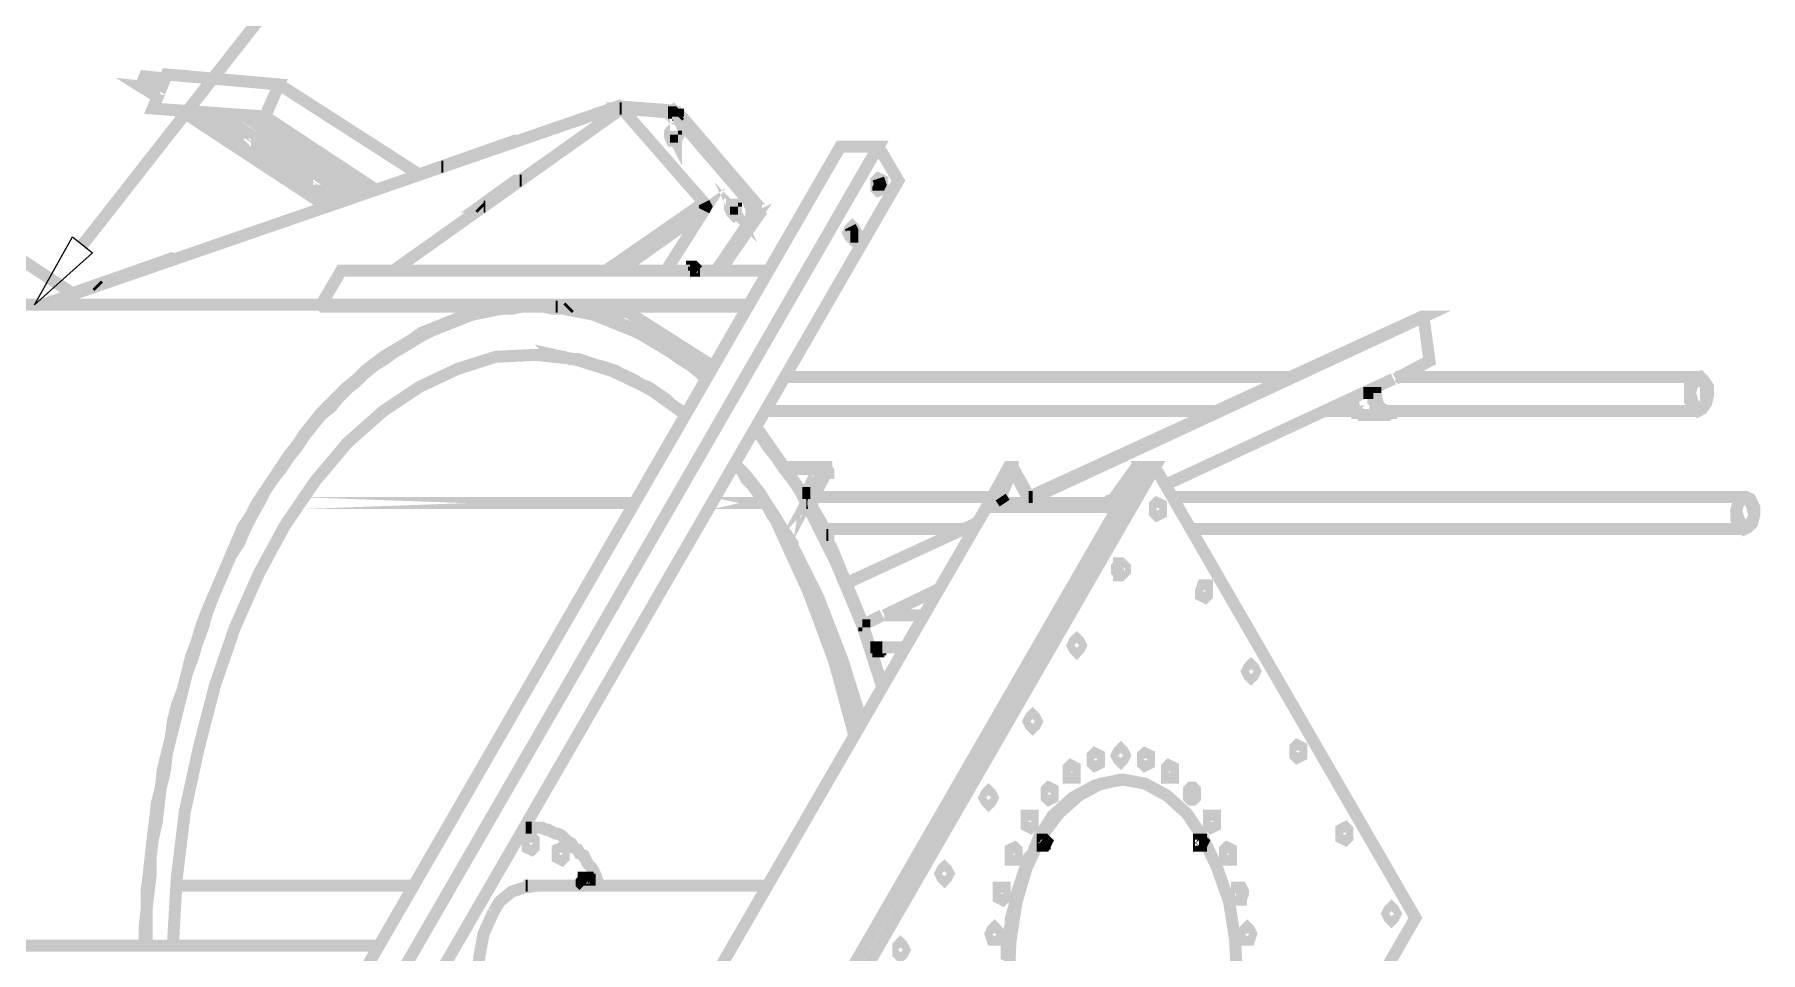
# Model space of a CAD drawing. Extents: x 0.1 to 11.6, y 0.3 to 16.2.
# Drawn here: x 5.927 to 7.362, y 6.571 to 7.335 of the extents above; entities that cross this region are included whole.
import ezdxf

# ---------------------------------------------------------------- set-up
doc = ezdxf.new("R2010")
doc.units = 0
doc.header["$MEASUREMENT"] = 0

msp = doc.modelspace()

# ---------------------------------------------------------------- linework, layer by layer
at = {"color": 0, "const_width": 0.01}
for points in [[(5.96669, 7.16), (6.50168, 7.84332)], [(6.01497, 7.29167), (6.01833, 7.30003), (6.035, 7.29833)], [(6.03168, 7.28999), (6.01497, 7.29167), (6.02832, 7.28331)], [(6.24669, 7.21832), (6.12999, 7.29335)], [(5.93332, 7.11003), (6.41168, 7.27501), (6.41336, 7.27165)], [(6.02501, 7.27333), (6.02669, 7.27333), (6.11833, 7.26497), (6.21001, 7.20503)], [(6.04833, 7.27165), (6.16997, 7.19168)], [(6.22499, 7.13835), (6.41499, 7.27333), (6.48335, 7.19499), (6.40169, 7.13835)], [(6.41499, 7.27165), (6.41336, 7.27333), (6.41499, 7.27333)], [(6.41168, 7.27501), (6.41336, 7.27501), (6.45833, 7.27165)], [(6.45665, 7.27001), (6.41168, 7.27333)], [(6.41499, 7.27333), (6.41336, 7.27333)], [(6.45665, 7.27001), (6.41667, 7.27333), (6.41499, 7.27333)], [(6.46001, 7.26665), (6.46164, 7.26665), (6.52165, 7.19835), (6.52001, 7.19667), (6.46001, 7.26665), (6.45833, 7.26665), (6.45833, 7.26833), (6.45665, 7.26833), (6.45503, 7.26833), (6.45335, 7.27001), (6.41667, 7.27333)], [(6.52165, 7.19835), (6.52333, 7.19835), (6.46332, 7.26833), (6.46164, 7.27001), (6.46001, 7.27001), (6.45833, 7.27165), (6.45665, 7.27001)], [(6.06168, 7.27001), (6.17833, 7.19336)], [(6.18832, 7.19835), (6.08003, 7.26833)], [(6.19997, 7.20167), (6.10167, 7.26665)], [(6.21164, 7.20503), (6.11833, 7.26665)], [(6.45335, 7.27001), (6.45665, 7.27001), (6.45833, 7.27001), (6.46001, 7.26833), (6.46164, 7.26833), (6.46164, 7.26665)], [(6.46332, 7.26833), (6.46164, 7.26665)], [(6.32835, 7.24669), (6.32667, 7.24669), (6.26497, 7.22499), (6.26665, 7.22499)], [(6.46164, 7.25), (6.46001, 7.25), (6.46001, 7.25168)], [(6.17165, 6.44997), (6.62831, 7.24164), (6.59668, 7.24164), (6.13997, 6.44997)], [(6.62831, 7.24164), (6.64501, 7.21332), (6.18832, 6.42333)], [(6.26497, 7.22499), (6.26665, 7.22499)], [(6.62831, 7.20503), (6.62831, 7.20665), (6.62999, 7.21001), (6.62831, 7.215)], [(6.33003, 7.21332), (6.33165, 7.21332)], [(6.41336, 7.13835), (6.48335, 7.18832), (6.45167, 7.13835)], [(5.96001, 7.11833), (5.84332, 7.19499)], [(6.29665, 7.19168), (6.29833, 7.19)], [(6.30003, 7.19168), (6.30165, 7.19168)], [(6.48335, 7.18832), (6.48503, 7.19168), (6.48335, 7.19499)], [(6.49333, 7.13835), (6.52165, 7.18001), (6.52501, 7.18164), (6.49501, 7.13835)], [(6.51167, 7.19), (6.50999, 7.19), (6.50999, 7.19168)], [(6.52165, 7.18001), (6.52333, 7.18832), (6.52001, 7.19667)], [(6.52501, 7.18164), (6.52501, 7.19), (6.52165, 7.19835)], [(6.52669, 7.18164), (6.52669, 7.19168), (6.52333, 7.19835)], [(6.49669, 7.13835), (6.52669, 7.18164), (6.52501, 7.18164)], [(6.60499, 7.16667), (6.60667, 7.16667), (6.60667, 7.17165), (6.60499, 7.17503)], [(6.04167, 7.14665), (6.03999, 7.14833), (5.97835, 7.12668), (5.98167, 7.12668)], [(6.53668, 7.13835), (6.18164, 7.13835), (6.16499, 7.11003), (6.52165, 7.11003)], [(6.47835, 7.13835), (6.47667, 7.13997), (6.47499, 7.14165), (6.47331, 7.14165), (6.47331, 7.13997), (6.47331, 7.13835), (6.47168, 7.13835)], [(6.47499, 7.13835), (6.47499, 7.13997), (6.47499, 7.14165)], [(6.47499, 7.13997), (6.47499, 7.13835)], [(6.47835, 7.13835), (6.47999, 7.13835)], [(5.97835, 7.12668), (5.97999, 7.125)], [(6.16499, 7.11003), (5.68668, 7.11003)], [(6.32667, 7.10835), (6.32335, 7.10835), (6.315, 7.10835), (6.30664, 7.10667), (6.29833, 7.10499), (6.28999, 7.10335), (6.28168, 7.09999), (6.27333, 7.09668), (6.26497, 7.09332), (6.25667, 7.09), (6.24832, 7.08664), (6.24164, 7.08165), (6.23335, 7.07667), (6.22499, 7.07167), (6.21669, 7.06668), (6.21001, 7.06168), (6.20167, 7.05501), (6.19499, 7.04833), (6.18668, 7.04167), (6.18001, 7.035), (6.17165, 7.02669), (6.16499, 7.02001), (6.15831, 7.01167), (6.15169, 7.00331), (6.14501, 6.99333), (6.13835, 6.98503), (6.13167, 6.97499), (6.125, 6.965), (6.11833, 6.95503), (6.11165, 6.94499), (6.10667, 6.935), (6.09999, 6.92503), (6.095, 6.91336), (6.09, 6.90169), (6.08501, 6.88997), (6.08003, 6.87831), (6.07497, 6.86664), (6.06999, 6.85499), (6.065, 6.84169), (6.06168, 6.83003), (6.05664, 6.81668), (6.05333, 6.80333), (6.05003, 6.78999), (6.04497, 6.77669), (6.04167, 6.76335), (6.03999, 6.75), (6.03668, 6.73665), (6.03331, 6.72331), (6.03168, 6.70833), (6.02832, 6.69499), (6.02669, 6.68001), (6.02501, 6.66667), (6.02333, 6.65169), (6.02165, 6.63667), (6.02001, 6.62332), (6.02001, 6.60835), (6.01833, 6.59332), (6.01833, 6.57835), (6.01833, 6.57667)], [(6.16499, 7.11003), (6.16667, 7.10835), (6.52001, 7.10835)], [(6.52165, 7.11003), (6.16499, 7.11003)], [(6.48665, 7.05003), (6.47999, 7.05501), (6.47168, 7.06168), (6.465, 7.06668), (6.45665, 7.07167), (6.44835, 7.07667), (6.44, 7.08165), (6.43332, 7.08664), (6.42503, 7.09), (6.41667, 7.09332), (6.40831, 7.09668), (6.40001, 7.09999), (6.39165, 7.10335), (6.38336, 7.10499), (6.375, 7.10667), (6.36664, 7.10835), (6.35835, 7.10835), (6.35499, 7.10835)], [(6.36003, 7.10835), (6.36165, 7.10835)], [(6.37169, 7.10835), (6.37001, 7.10667)], [(6.40668, 7.09831), (6.42333, 7.10835)], [(6.49164, 7.05832), (6.41835, 7.10499)], [(6.75499, 6.94835), (7.08165, 7.09999), (7.08003, 7.09999), (6.75331, 6.94997)], [(7.08003, 7.09999), (6.75499, 6.94835)], [(7.08165, 7.09999), (7.08664, 7.06332), (7.05832, 7.04833)], [(6.46832, 7.01833), (6.44336, 7.03668), (6.41667, 7.05165), (6.38835, 7.06168), (6.35835, 7.06836), (6.36003, 7.06668)], [(6.46832, 7.01833), (6.43832, 7.03999), (6.40668, 7.05501), (6.375, 7.065), (6.34332, 7.06836), (6.31, 7.06668), (6.27832, 7.05664), (6.24669, 7.04167), (6.21669, 7.02165), (6.18668, 6.99501), (6.16, 6.96332), (6.13499, 6.92665), (6.11333, 6.88667), (6.09332, 6.84169), (6.07667, 6.79335), (6.06332, 6.74164), (6.05165, 6.68832), (6.04497, 6.63336), (6.04167, 6.57667)], [(6.34, 7.06836), (6.34831, 7.06836), (6.35667, 7.06836), (6.35835, 7.06836)], [(6.36333, 7.06668), (6.36664, 7.06668), (6.37169, 7.065), (6.37831, 7.065), (6.38336, 7.06332), (6.38835, 7.06168), (6.39333, 7.06), (6.40001, 7.05832), (6.405, 7.05664), (6.41, 7.05501), (6.41499, 7.05165), (6.41997, 7.05003), (6.42665, 7.04665), (6.43164, 7.04335), (6.43668, 7.04167), (6.44168, 7.03836), (6.44667, 7.035), (6.45167, 7.03168), (6.45665, 7.02669), (6.46164, 7.02333), (6.46669, 7.02001), (6.46832, 7.01833)], [(6.97, 7.05003), (6.55003, 7.05003)], [(7.05664, 7.04833), (6.86664, 6.96001)], [(7.31, 7.05003), (7.05832, 7.05003)], [(7.02165, 7.03168), (7.02165, 7.03), (7.02333, 7.02832), (7.02333, 7.02669), (7.02333, 7.02501), (7.02501, 7.02333), (7.02501, 7.02165), (7.02669, 7.02165), (7.02669, 7.02001), (7.02832, 7.02001), (7.03, 7.01833), (7.03168, 7.01833), (7.05003, 7.01833)], [(7.03168, 7.03668), (7.03999, 7.03668)], [(7.05664, 7.02165), (7.05501, 7.02165), (7.05501, 7.02001), (7.05333, 7.02001), (7.05165, 7.01833), (7.05003, 7.01833), (7.04833, 7.01833), (7.04665, 7.02001), (7.04497, 7.02001), (7.04497, 7.02165), (7.04335, 7.02165), (7.04335, 7.02333), (7.04167, 7.02501), (7.04167, 7.02669), (7.04167, 7.02832), (7.03999, 7.03), (7.03999, 7.03168), (7.03999, 7.03331), (7.03999, 7.035), (7.03999, 7.03668), (7.03999, 7.03836), (7.03999, 7.03999), (7.03836, 7.03999)], [(7.04167, 7.04167), (7.04167, 7.03999), (7.04167, 7.03836), (7.04167, 7.03668)], [(7.04167, 7.03668), (7.04335, 7.02832), (7.04665, 7.02333), (7.05165, 7.02165)], [(6.535, 7.02165), (6.91168, 7.02165)], [(7, 7.02165), (7.02501, 7.02165)], [(7.04833, 7.02165), (7.31, 7.02165)], [(6.63167, 6.79335), (6.61333, 6.84999), (6.59, 6.90668), (6.56168, 6.95833), (6.52669, 7.00836)], [(6.56168, 6.46001), (6.85835, 6.97499), (6.84668, 6.97499), (6.55003, 6.46001), (6.76665, 6.08501), (6.77832, 6.08501), (6.56168, 6.46001), (6.55003, 6.46001), (6.56999, 6.49501), (6.46001, 6.49501), (6.44, 6.46001), (6.65668, 6.08501), (6.65831, 6.08501)], [(6.50836, 6.97835), (6.50999, 6.97667), (6.51497, 6.97168), (6.51833, 6.965), (6.52333, 6.96001), (6.52832, 6.95335), (6.53168, 6.94835), (6.53668, 6.94168), (6.53999, 6.935), (6.54497, 6.92833), (6.54833, 6.92165), (6.55165, 6.91667), (6.55333, 6.91336), (6.55664, 6.90668), (6.56, 6.90001), (6.565, 6.89333), (6.56836, 6.88499), (6.57167, 6.87831), (6.57497, 6.87001), (6.57835, 6.86333), (6.58165, 6.85499), (6.58501, 6.84668), (6.58832, 6.84), (6.59169, 6.83165), (6.59332, 6.82335), (6.59668, 6.815), (6.59999, 6.80664), (6.60167, 6.79833), (6.60499, 6.78999), (6.60667, 6.78168), (6.61003, 6.77333), (6.61165, 6.76497), (6.61333, 6.75999)], [(6.50836, 6.97835), (6.50999, 6.97667), (6.51665, 6.97), (6.52333, 6.96164), (6.52832, 6.95335), (6.535, 6.94499), (6.53999, 6.935), (6.54665, 6.92665), (6.55165, 6.91667), (6.57667, 6.86664), (6.59831, 6.815), (6.61333, 6.76167)], [(6.50999, 6.97835), (6.50999, 6.97667), (6.51665, 6.97), (6.52333, 6.96164), (6.53, 6.95335), (6.535, 6.94499), (6.54167, 6.935), (6.54665, 6.92665), (6.55333, 6.91667), (6.55165, 6.91667), (6.55333, 6.91667), (6.57835, 6.86664), (6.59831, 6.815), (6.61501, 6.76167)], [(6.58501, 6.97499), (6.55165, 6.97499)], [(6.58333, 6.97331), (6.55165, 6.97331)], [(6.75667, 6.94499), (6.74001, 6.97499)], [(6.75499, 6.94499), (6.74001, 6.97331)], [(6.77832, 6.08501), (7.07497, 6.59999), (6.85835, 6.97499)], [(6.57167, 6.95335), (6.56836, 6.95335), (6.565, 6.95335)], [(6.72331, 6.94997), (6.57497, 6.94997)], [(6.73335, 6.94499), (6.72999, 6.94997)], [(6.75667, 6.94997), (6.75331, 6.94997)], [(7.34999, 6.94997), (6.87332, 6.94997)], [(6.60835, 6.75168), (6.59169, 6.81332), (6.56999, 6.87169), (6.54335, 6.93001)], [(6.71001, 6.92833), (6.60167, 6.87831)], [(6.71001, 6.92833), (6.60167, 6.87831)], [(6.71001, 6.92833), (6.60167, 6.87831)], [(6.60835, 6.75331), (6.59332, 6.81), (6.57335, 6.86664), (6.55003, 6.91997)], [(6.58501, 6.92333), (6.69835, 6.92333)], [(6.58501, 6.91835), (6.58664, 6.91835)], [(6.88835, 6.92333), (7.34999, 6.92333)], [(6.67833, 6.87332), (6.63336, 6.85167)], [(6.63167, 6.85167), (6.61501, 6.84332)], [(6.61501, 6.84332), (6.61664, 6.84332), (6.61664, 6.84169)], [(6.66667, 6.85167), (6.63336, 6.85167)], [(6.62169, 6.82497), (6.62332, 6.82497), (6.625, 6.82497), (6.62668, 6.82497)], [(6.62332, 6.82497), (6.65001, 6.82497)], [(6.63167, 6.82497), (6.62999, 6.82497), (6.62999, 6.82335), (6.62831, 6.82335), (6.62831, 6.82167), (6.62668, 6.82167), (6.625, 6.82167), (6.62332, 6.82167)], [(6.62332, 6.82167), (6.625, 6.82167)], [(6.83165, 6.715), (6.83003, 6.715), (6.80832, 6.71001), (6.78999, 6.69997), (6.77333, 6.685), (6.76167, 6.66667), (6.75999, 6.66168), (6.75836, 6.65831), (6.75667, 6.65332), (6.75331, 6.65001), (6.75168, 6.64501), (6.75, 6.63997), (6.74832, 6.63499), (6.74669, 6.62999), (6.74501, 6.625), (6.74333, 6.62001), (6.74164, 6.61501), (6.74164, 6.61003), (6.74001, 6.60499), (6.73833, 6.59831), (6.73833, 6.59332), (6.73665, 6.58832), (6.73665, 6.58165), (6.73503, 6.57667), (6.73503, 6.57167), (6.73503, 6.565)], [(6.92665, 6.55003), (6.92503, 6.58165), (6.91997, 6.61333), (6.91, 6.64165), (6.89833, 6.66667), (6.88499, 6.68668), (6.86833, 6.70167), (6.84999, 6.71164), (6.83165, 6.715), (6.81332, 6.71164), (6.79497, 6.70167), (6.77832, 6.68668), (6.76335, 6.66667), (6.76335, 6.66667), (6.75168, 6.64165), (6.74333, 6.61333), (6.73833, 6.58165), (6.73665, 6.55003)], [(6.39665, 6.62668), (6.39501, 6.62999), (6.39333, 6.63499), (6.39165, 6.63835), (6.38997, 6.64165), (6.38667, 6.64501), (6.38499, 6.64833), (6.38336, 6.65169), (6.37999, 6.65332), (6.37831, 6.65668), (6.375, 6.65831), (6.37332, 6.66168), (6.37001, 6.66336), (6.36833, 6.66499), (6.36501, 6.66835), (6.36165, 6.66997), (6.36003, 6.66997), (6.35667, 6.67165), (6.35335, 6.67333), (6.35167, 6.67333), (6.34831, 6.67503), (6.345, 6.67503), (6.34332, 6.67503), (6.34, 6.67503), (6.33664, 6.67503), (6.33333, 6.67503)], [(6.34, 6.67503), (6.33501, 6.67503)], [(6.76497, 6.66), (6.76665, 6.66168), (6.76665, 6.66336), (6.76497, 6.66499)], [(6.76497, 6.66), (6.76497, 6.66168), (6.76665, 6.66168), (6.76665, 6.66336), (6.76497, 6.66499)], [(6.89501, 6.66), (6.89665, 6.66), (6.89665, 6.66168), (6.89665, 6.66336), (6.89665, 6.66499), (6.89501, 6.66499)], [(6.89501, 6.66), (6.89665, 6.66168), (6.89665, 6.66336), (6.89501, 6.66499)], [(6.24164, 6.62668), (6.04497, 6.62668)], [(6.345, 6.62668), (6.33333, 6.625), (6.32335, 6.62169), (6.31332, 6.61333), (6.30832, 6.60499)], [(6.535, 6.62668), (6.33333, 6.62668)], [(6.33501, 6.62668), (6.33664, 6.62668)], [(6.38835, 6.62668), (6.38835, 6.62831), (6.38835, 6.62999), (6.38835, 6.63167), (6.38667, 6.63167), (6.38667, 6.63336), (6.38499, 6.63336), (6.38336, 6.63336), (6.38336, 6.63167), (6.38167, 6.62999), (6.38167, 6.62831), (6.38336, 6.62668)], [(6.30832, 6.60499), (6.30003, 6.58664), (6.29665, 6.56836), (6.29497, 6.54665), (6.29665, 6.52669), (6.30333, 6.50667), (6.31, 6.49164), (6.32167, 6.47999), (6.33333, 6.47331), (6.345, 6.47331)], [(6.21332, 6.57667), (5.85667, 6.57667), (5.84169, 6.55003), (6.19835, 6.55003)]]:
    msp.add_lwpolyline(points, dxfattribs=at)
for points in [[(6.03668, 7.30165), (6.02501, 7.27333), (6.11833, 7.26665), (6.12999, 7.29335), (6.03668, 7.30165)], [(6.08501, 7.26833), (6.19168, 7.19835), (6.08501, 7.26833)], [(6.46001, 7.24669), (6.46001, 7.24832), (6.45833, 7.24832), (6.45833, 7.25), (6.45665, 7.25168), (6.45665, 7.25331), (6.45833, 7.25331), (6.45833, 7.25499), (6.45833, 7.25), (6.46001, 7.24669)], [(6.11165, 7.24333), (6.11003, 7.24501), (6.10835, 7.24501), (6.10667, 7.24501), (6.10835, 7.24501), (6.11003, 7.24333), (6.11165, 7.24333)], [(6.45833, 7.24669), (6.46001, 7.24669), (6.46164, 7.25), (6.46001, 7.25331), (6.45665, 7.25499), (6.45503, 7.25331), (6.45503, 7.25), (6.45665, 7.24669), (6.45833, 7.24669)], [(6.15668, 7.21332), (6.15831, 7.21332), (6.15668, 7.21332), (6.155, 7.215), (6.15332, 7.215), (6.155, 7.21332), (6.15668, 7.21332)], [(6.63167, 7.20665), (6.63167, 7.21001), (6.63167, 7.21332), (6.62831, 7.215), (6.62668, 7.21332), (6.62668, 7.21001), (6.62668, 7.20665), (6.62831, 7.20503), (6.63167, 7.20665)], [(6.29665, 7.19168), (6.30003, 7.19168), (6.33003, 7.21332), (6.32667, 7.21332), (6.29665, 7.19168)], [(6.50999, 7.18668), (6.50836, 7.18832), (6.50836, 7.19), (6.50667, 7.19), (6.50667, 7.19168), (6.50667, 7.19336), (6.50836, 7.19336), (6.50836, 7.19), (6.50999, 7.18668)], [(6.50836, 7.185), (6.50999, 7.18668), (6.50999, 7.19), (6.50999, 7.19336), (6.50667, 7.19336), (6.50499, 7.19336), (6.50499, 7.19), (6.50667, 7.18668), (6.50836, 7.185)], [(6.60835, 7.16667), (6.61003, 7.16997), (6.60835, 7.17333), (6.60667, 7.17503), (6.60499, 7.17333), (6.60335, 7.16997), (6.60499, 7.16667), (6.60667, 7.16499), (6.60835, 7.16667)], [(6.48503, 7.04833), (6.47999, 7.05333), (6.47168, 7.06), (6.46332, 7.065), (6.45665, 7.06999), (6.44835, 7.07497), (6.44, 7.08003), (6.43164, 7.08501), (6.42503, 7.08832), (6.41667, 7.09169), (6.40831, 7.095), (6.40001, 7.09831), (6.39165, 7.10167), (6.38336, 7.10335), (6.375, 7.10499), (6.36664, 7.10667), (6.35835, 7.10667), (6.34999, 7.10835), (6.34169, 7.10835), (6.33165, 7.10835), (6.32335, 7.10667), (6.315, 7.10667), (6.30664, 7.10499), (6.29833, 7.10335), (6.28999, 7.10167), (6.28168, 7.09831), (6.27333, 7.095), (6.26497, 7.09169), (6.25667, 7.08832), (6.25, 7.08501), (6.24164, 7.08003), (6.23335, 7.07497), (6.22499, 7.06999), (6.21832, 7.065), (6.21001, 7.06), (6.20167, 7.05333), (6.19499, 7.04665), (6.18668, 7.03999), (6.18001, 7.03331), (6.17333, 7.02501), (6.16499, 7.01833), (6.15831, 7.00999), (6.15169, 7.00168), (6.14501, 6.99164), (6.13835, 6.98335), (6.13167, 6.97331), (6.125, 6.965), (6.11833, 6.95503), (6.11333, 6.94499), (6.10667, 6.93332), (6.10167, 6.92333), (6.09668, 6.91168), (6.09, 6.90169), (6.08501, 6.88997), (6.08003, 6.87831), (6.07497, 6.86664), (6.06999, 6.85335), (6.06668, 6.84169), (6.06168, 6.82835), (6.05832, 6.81668), (6.05333, 6.80333), (6.05003, 6.78999), (6.04665, 6.77669), (6.04335, 6.76335), (6.03999, 6.75), (6.03668, 6.73665), (6.035, 6.72168), (6.03168, 6.70833), (6.03, 6.69499), (6.02832, 6.68001), (6.02501, 6.66499), (6.02333, 6.65169), (6.02333, 6.63667), (6.02165, 6.62332), (6.02001, 6.60835), (6.02001, 6.59332), (6.02001, 6.57835), (6.01833, 6.57667), (6.02001, 6.57835), (6.02001, 6.59332), (6.02001, 6.60835), (6.02165, 6.62332), (6.02333, 6.63667), (6.02333, 6.65169), (6.02501, 6.66499), (6.02832, 6.68001), (6.03, 6.69499), (6.03168, 6.70833), (6.035, 6.72168), (6.03668, 6.73665), (6.03999, 6.75), (6.04335, 6.76335), (6.04665, 6.77669), (6.05003, 6.78999), (6.05333, 6.80333), (6.05832, 6.81668), (6.06168, 6.82835), (6.06668, 6.84169), (6.06999, 6.85335), (6.07497, 6.86664), (6.08003, 6.87831), (6.08501, 6.88997), (6.09, 6.90169), (6.09668, 6.91168), (6.10167, 6.92333), (6.10667, 6.93332), (6.11333, 6.94499), (6.11833, 6.95503), (6.125, 6.965), (6.13167, 6.97331), (6.13835, 6.98335), (6.14501, 6.99164), (6.15169, 7.00168), (6.15831, 7.00999), (6.16499, 7.01833), (6.17333, 7.02501), (6.18001, 7.03331), (6.18668, 7.03999), (6.19499, 7.04665), (6.20167, 7.05333), (6.21001, 7.06), (6.21832, 7.065), (6.22499, 7.06999), (6.23335, 7.07497), (6.24164, 7.08003), (6.25, 7.08501), (6.25667, 7.08832), (6.26497, 7.09169), (6.27333, 7.095), (6.28168, 7.09831), (6.28999, 7.10167), (6.29833, 7.10335), (6.30664, 7.10499), (6.315, 7.10667), (6.32335, 7.10667), (6.33165, 7.10835), (6.34169, 7.10835), (6.34999, 7.10835), (6.35835, 7.10667), (6.36664, 7.10667), (6.375, 7.10499), (6.38336, 7.10335), (6.39165, 7.10167), (6.40001, 7.09831), (6.40831, 7.095), (6.41667, 7.09169), (6.42503, 7.08832), (6.43164, 7.08501), (6.44, 7.08003), (6.44835, 7.07497), (6.45665, 7.06999), (6.46332, 7.065), (6.47168, 7.06), (6.47999, 7.05333), (6.48503, 7.04833)], [(7.30501, 7.03), (7.30664, 7.02669), (7.31, 7.02333), (7.31332, 7.02501), (7.31668, 7.02832), (7.31668, 7.035), (7.31668, 7.04167), (7.315, 7.04497), (7.31168, 7.04833), (7.30832, 7.04665), (7.30501, 7.04335), (7.30333, 7.03668), (7.30501, 7.03)], [(7.30333, 7.03), (7.30664, 7.02501), (7.31, 7.02165), (7.31332, 7.02333), (7.31668, 7.02832), (7.31836, 7.035), (7.31836, 7.04167), (7.315, 7.04665), (7.31168, 7.05003), (7.30664, 7.04833), (7.30333, 7.04335), (7.30333, 7.03668), (7.30333, 7.03)], [(6.55333, 6.91667), (6.56836, 6.94499), (6.56332, 6.95503), (6.55664, 6.965), (6.55003, 6.97331), (6.54335, 6.98335), (6.53668, 6.99164), (6.53, 7.00168), (6.52501, 7.00667), (6.53, 7.00168), (6.53668, 6.99164), (6.54335, 6.98335), (6.55003, 6.97331), (6.55664, 6.965), (6.56332, 6.95503), (6.56836, 6.94499), (6.55333, 6.91667)], [(6.56999, 6.94499), (6.58501, 6.91835), (6.58664, 6.91835), (6.58664, 6.91997), (6.58501, 6.92165), (6.57335, 6.94168), (6.57335, 6.94336), (6.57335, 6.94499), (6.57335, 6.94667), (6.57335, 6.94835), (6.58501, 6.97), (6.58664, 6.97), (6.58664, 6.97168), (6.58501, 6.97331), (6.58501, 6.97499), (6.58333, 6.97499), (6.58333, 6.97331), (6.57167, 6.95335), (6.56999, 6.95167), (6.56836, 6.95167), (6.56836, 6.95335), (6.56668, 6.94997), (6.56999, 6.94499), (6.58501, 6.97331), (6.56999, 6.94499)], [(6.84668, 6.97499), (6.82835, 6.94168), (6.71832, 6.94168), (6.73665, 6.97499), (6.73833, 6.97499), (6.74001, 6.97499), (6.74001, 6.97331), (6.72999, 6.94997), (6.72999, 6.94835), (6.72999, 6.94667), (6.73167, 6.94667), (6.73167, 6.94499), (6.73335, 6.94499), (6.81668, 6.94499), (6.81836, 6.94499), (6.81999, 6.94667), (6.82167, 6.94667), (6.82335, 6.94835), (6.82497, 6.94997), (6.84169, 6.97331), (6.84332, 6.97331), (6.84332, 6.97499), (6.845, 6.97499), (6.84668, 6.97499)], [(6.14665, 6.94499), (6.42503, 6.94499), (6.14665, 6.94499)], [(6.71832, 6.94168), (6.46001, 6.49501), (6.56999, 6.49501), (6.82835, 6.94168), (6.71832, 6.94168)], [(6.49001, 6.94499), (6.535, 6.94499), (6.49001, 6.94499)], [(6.56999, 6.94499), (6.56836, 6.94499), (6.56999, 6.94499)], [(6.63167, 6.79167), (6.61501, 6.84332), (6.59332, 6.89501), (6.56836, 6.94499), (6.59332, 6.89501), (6.61501, 6.84332), (6.63167, 6.79167)], [(6.85835, 6.94336), (6.85835, 6.94), (6.85835, 6.93668), (6.86003, 6.935), (6.86333, 6.93668), (6.86333, 6.94), (6.86333, 6.94336), (6.86003, 6.94499), (6.85835, 6.94336)], [(7.35167, 6.92665), (7.35499, 6.93001), (7.35667, 6.935), (7.35499, 6.94168), (7.35335, 6.94667), (7.34999, 6.94835), (7.34668, 6.94835), (7.34332, 6.94499), (7.34169, 6.93832), (7.34332, 6.93332), (7.345, 6.92833), (7.34831, 6.92503), (7.35167, 6.92665)], [(7.35167, 6.92503), (7.35499, 6.92833), (7.35667, 6.935), (7.35667, 6.94168), (7.35335, 6.94835), (7.34999, 6.94997), (7.34668, 6.94997), (7.34332, 6.94499), (7.34169, 6.93832), (7.34169, 6.93164), (7.345, 6.92665), (7.34831, 6.92333), (7.35167, 6.92503)], [(6.82835, 6.89333), (6.82667, 6.89165), (6.82667, 6.88835), (6.82835, 6.88667), (6.82835, 6.88499), (6.83003, 6.88499), (6.83165, 6.88667), (6.83333, 6.88835), (6.83333, 6.89165), (6.83165, 6.89333), (6.83003, 6.89501), (6.82835, 6.89501), (6.82835, 6.89333)], [(6.89833, 6.87668), (6.89665, 6.87169), (6.89665, 6.86833), (6.90001, 6.86664), (6.90169, 6.86833), (6.90169, 6.87169), (6.90169, 6.87668), (6.90001, 6.87668), (6.89833, 6.87668)], [(6.79167, 6.83003), (6.78999, 6.82667), (6.79167, 6.82335), (6.79335, 6.82167), (6.79497, 6.82335), (6.79665, 6.82667), (6.79497, 6.83003), (6.79335, 6.83165), (6.79167, 6.83003)], [(6.93668, 6.80832), (6.935, 6.80501), (6.93668, 6.80165), (6.93832, 6.80003), (6.94, 6.80165), (6.94168, 6.80501), (6.94, 6.80832), (6.93832, 6.81), (6.93668, 6.80832)], [(6.75499, 6.76665), (6.75331, 6.76335), (6.75499, 6.75999), (6.75667, 6.75836), (6.75836, 6.75999), (6.75999, 6.76335), (6.75836, 6.76665), (6.75667, 6.76833), (6.75499, 6.76665)], [(6.82835, 6.73833), (6.82667, 6.73503), (6.82835, 6.73167), (6.83003, 6.72999), (6.83165, 6.73167), (6.83333, 6.73503), (6.83165, 6.73833), (6.83003, 6.74001), (6.82835, 6.73833)], [(6.97499, 6.74164), (6.97499, 6.73833), (6.97499, 6.73503), (6.97667, 6.73335), (6.97999, 6.73503), (6.97999, 6.73833), (6.97999, 6.74164), (6.97667, 6.74333), (6.97499, 6.74164)], [(6.78668, 6.72499), (6.78668, 6.72168), (6.78668, 6.71669), (6.78836, 6.71669), (6.79167, 6.71669), (6.79167, 6.72168), (6.79167, 6.72499), (6.78836, 6.72667), (6.78668, 6.72499)], [(6.80664, 6.73503), (6.80664, 6.73167), (6.80664, 6.72835), (6.80832, 6.72667), (6.81168, 6.72835), (6.81168, 6.73167), (6.81168, 6.73503), (6.80832, 6.73665), (6.80664, 6.73503)], [(6.84831, 6.73503), (6.84831, 6.73167), (6.84831, 6.72835), (6.84999, 6.72667), (6.85335, 6.72835), (6.85335, 6.73167), (6.85335, 6.73503), (6.84999, 6.73665), (6.84831, 6.73503)], [(6.86833, 6.72499), (6.86833, 6.72168), (6.86833, 6.71669), (6.87001, 6.71669), (6.87332, 6.71669), (6.87332, 6.72168), (6.87332, 6.72499), (6.87001, 6.72667), (6.86833, 6.72499)], [(6.71832, 6.70335), (6.71669, 6.69997), (6.71832, 6.69667), (6.72, 6.69499), (6.72168, 6.69667), (6.72331, 6.69997), (6.72168, 6.70335), (6.72, 6.70503), (6.71832, 6.70335)], [(6.76833, 6.70665), (6.76833, 6.70335), (6.76833, 6.69997), (6.77001, 6.69835), (6.77333, 6.69997), (6.77333, 6.70335), (6.77333, 6.70665), (6.77001, 6.70833), (6.76833, 6.70665)], [(6.88667, 6.70665), (6.88667, 6.70503), (6.88667, 6.70335), (6.88667, 6.69997), (6.88835, 6.69835), (6.88997, 6.69835), (6.89165, 6.69997), (6.89165, 6.70335), (6.89165, 6.70503), (6.89165, 6.70665), (6.88997, 6.70833), (6.88835, 6.70833), (6.88667, 6.70665)], [(6.75168, 6.685), (6.75168, 6.68001), (6.75168, 6.67665), (6.75499, 6.67503), (6.75667, 6.67665), (6.75667, 6.68001), (6.75667, 6.685), (6.75499, 6.685), (6.75168, 6.685)], [(6.90332, 6.685), (6.90332, 6.68001), (6.90332, 6.67665), (6.905, 6.67503), (6.90831, 6.67665), (6.90831, 6.68001), (6.90831, 6.685), (6.905, 6.685), (6.90332, 6.685)], [(7.01335, 6.67333), (7.01335, 6.66997), (7.01335, 6.66667), (7.01665, 6.66499), (7.01833, 6.66667), (7.01833, 6.66997), (7.01833, 6.67333), (7.01665, 6.67503), (7.01335, 6.67333)], [(6.33664, 6.66499), (6.33664, 6.66168), (6.33664, 6.65831), (6.34, 6.65668), (6.34169, 6.65831), (6.34169, 6.66168), (6.34169, 6.66499), (6.34, 6.66667), (6.33664, 6.66499)], [(6.36165, 6.65668), (6.36165, 6.65332), (6.36165, 6.65001), (6.36501, 6.64833), (6.36664, 6.65001), (6.36664, 6.65332), (6.36664, 6.65668), (6.36501, 6.65831), (6.36165, 6.65668)], [(6.73833, 6.65668), (6.73833, 6.65332), (6.73833, 6.64833), (6.74164, 6.64833), (6.74333, 6.64833), (6.74333, 6.65332), (6.74333, 6.65668), (6.74164, 6.65831), (6.73833, 6.65668)], [(6.76497, 6.66499), (6.76497, 6.66336), (6.76497, 6.66), (6.76665, 6.66), (6.76833, 6.66336), (6.76665, 6.66499), (6.76497, 6.66499)], [(6.89501, 6.66499), (6.89501, 6.66336), (6.89501, 6.66), (6.89665, 6.66), (6.89833, 6.66336), (6.89665, 6.66499), (6.89501, 6.66499)], [(6.91667, 6.65668), (6.91667, 6.65332), (6.91667, 6.64833), (6.91835, 6.64833), (6.92165, 6.64833), (6.92165, 6.65332), (6.92165, 6.65668), (6.91835, 6.65831), (6.91667, 6.65668)], [(6.68164, 6.63997), (6.68001, 6.63667), (6.68164, 6.63336), (6.68332, 6.63167), (6.685, 6.63336), (6.68668, 6.63667), (6.685, 6.63997), (6.68332, 6.64165), (6.68164, 6.63997)], [(6.72835, 6.625), (6.72835, 6.62001), (6.72835, 6.61664), (6.73167, 6.61501), (6.73335, 6.61664), (6.73335, 6.62001), (6.73335, 6.625), (6.73167, 6.625), (6.72835, 6.625)], [(6.92665, 6.625), (6.92665, 6.62169), (6.92665, 6.62001), (6.92665, 6.61664), (6.92833, 6.61501), (6.93001, 6.61501), (6.93001, 6.61664), (6.93164, 6.62001), (6.93164, 6.62169), (6.93001, 6.625), (6.92833, 6.625), (6.92665, 6.625)], [(7.05333, 6.60667), (7.05165, 6.60335), (7.05333, 6.59999), (7.05501, 6.59831), (7.05664, 6.59999), (7.05832, 6.60335), (7.05664, 6.60667), (7.05501, 6.60835), (7.05333, 6.60667)], [(6.72331, 6.59), (6.72168, 6.58664), (6.72331, 6.58165), (6.72499, 6.58165), (6.72667, 6.58165), (6.72835, 6.58664), (6.72667, 6.59), (6.72499, 6.59169), (6.72331, 6.59)], [(6.93332, 6.59), (6.93164, 6.58664), (6.93332, 6.58165), (6.935, 6.58165), (6.93668, 6.58165), (6.93832, 6.58664), (6.93668, 6.59), (6.935, 6.59169), (6.93332, 6.59)], [(6.64501, 6.57667), (6.64501, 6.57335), (6.64501, 6.56999), (6.64665, 6.56836), (6.64833, 6.56999), (6.65001, 6.57335), (6.64833, 6.57667), (6.64665, 6.57835), (6.64501, 6.57667)]]:
    msp.add_lwpolyline(points, close=True, dxfattribs=at)
at = {"color": 0}
msp.add_lwpolyline([(5.97499, 7.15332), (5.92665, 7.11003), (5.95833, 7.16667), (5.97499, 7.15332)], close=True, dxfattribs=at)

doc.saveas('drawing.dxf')
